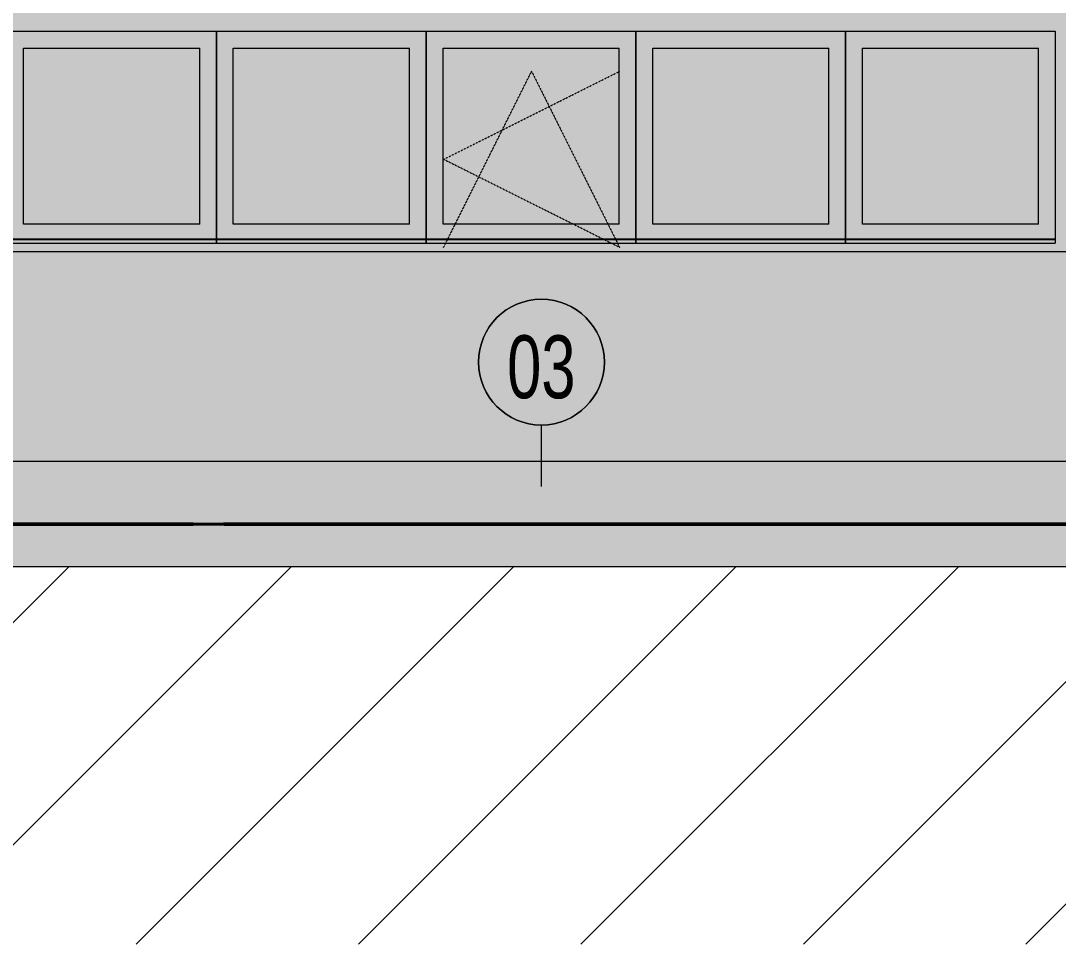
# Model space of a CAD drawing. Header units: millimetres. Extents: x -155050 to -36395, y -2753 to 7638.
# Drawn here: x -152517 to -147569, y -2753 to 1650 of the extents above; entities that cross this region are included whole.
import ezdxf

# ---------------------------------------------------------------- set-up
doc = ezdxf.new("R2010")
doc.units = ezdxf.units.MM
for name, pattern in [('3_Čárkovaná 1_0mm', [2, 1, -1]), ('IMPORT-DĚLICÍ2 _2_', [15.875, 6.35, -3.175, 0, -3.175, 0, -3.175]), ('IMPORT-KANVBRDO', [20, 7, -6.5, 0, -6.5]), ('IMPORT-ČÁRKOVANÁ2 _2_', [9.525, 6.35, -3.175])]:
    doc.linetypes.add(name, pattern=pattern)
for name, color, linetype, lineweight, true_color in [('---1 - PBS PNP-1', 1, 'Continuous', 35, 0xff0000), ('---1 - PBS SYMBOLY A TEXT-1', 180, 'IMPORT-ČÁRKOVANÁ2 _2_', 35, 0x3f00ff), ('00_pl_deštová voda oblast', 6, 'Continuous', 25, 0xff00ff), ('00_pL_hranice pozemku', 1, 'Continuous', 35, 0xff0000), ('00_pL_katastr-1', 150, 'Continuous', 35, 0x007fff), ('00_pL_KOTY 1500', 7, 'Continuous', 9, 0x260000), ('00_pL_přípojka destova kanalizace-2', 7, 'Continuous', 35, 0x3f7f3f), ('212_HK_situace_03_dwg-1', 40, 'Continuous', 9, 0xffbf00), ('A-GLAZ-1', 7, 'Continuous', 9, 0x6e6e6e), ('A-GLAZ-2', 7, 'Continuous', 9, 0x7f7f7f), ('A-GLAZ-3', 7, 'Continuous', 9, 0x787878), ('A-WALL-1', 7, 'Continuous', 9, 0xd7d5cb), ('A-WALL-2', 7, 'Continuous', 9, 0x004080), ('A-WALL-3', 7, 'Continuous', 9, 0xdeddc7), ('A-WALL-4', 7, 'Continuous', 9, 0x787878), ('hch kanal-2', 6, 'IMPORT-KANVBRDO', 9, 0xff00ff), ('hch koleje-1', 7, 'Continuous', 9, 0x00a5a5), ('hch oploceni-1', 7, 'IMPORT-DĚLICÍ2 _2_', 9, 0x00a5a5), ('hch teren-1', 7, 'Continuous', 9, 0x00a5a5), ('Obrys', 2, 'Continuous', 9, 0xffff00), ('PDF7_000 ISN KABELY NN', 9, 'Continuous', 9, 0x808080), ('PDF7_000 ISN NN PILÍŘEK NN', 9, 'Continuous', 9, 0x808080), ('PDF7_000 ISN SDĚL OPTIKA METALIKA CHRÁNIČKA PŘÍVOD', 9, 'Continuous', 9, 0x808080), ('PDF7_0V - Splašky výtlak zaměřeno', 9, 'Continuous', 9, 0x808080), ('PDF7_0V - Voda návrh', 9, 'Continuous', 9, 0x808080), ('PDF7_36', 9, 'Continuous', 9, 0x808080), ('PDF7_GP Elektrické objekty', 6, 'Continuous', 9, 0xff00ff), ('PDF7_GP Hraniční linie', 7, 'Continuous', 9, 0x0052a5), ('PDF7_GP Kanalizační objekty', 30, 'Continuous', 9, 0xff7f00), ('PDF7_GP Koleje', 7, 'Continuous', 9, 0x0052a5), ('PDF7_GP Výšky bodů', 7, 'Continuous', 9, 0x0052a5), ('PDF7_ISS DEŠŤOVÁ KANALIZACE', 9, 'Continuous', 9, 0x808080), ('PDF7_Slezské Předměstí_646971$0$21900', 7, 'Continuous', 9, 0x002600), ('Vlastní 1_A-DETL-GENF-1', 9, 'Continuous', 9, 0x808080), ('ZTI-DPS-revizni_sachty', 2, 'Continuous', 50, 0xffff00)]:
    doc.layers.add(name, color=color, linetype=linetype, lineweight=lineweight, true_color=true_color)
for name, color, linetype, lineweight in [('00_pL_KOTY', 7, 'Continuous', 9), ('00_pl_rozhrani ploch', 7, 'Continuous', 18), ('00_pL_stavajici objekty', 7, 'Continuous', 50), ('2966-1_navrh dispozice stroju-HK_02_dwg-1', 7, 'Continuous', 9), ('2966-1_navrh dispozice stroju-HK_dwg-1', 7, 'Continuous', 9), ('A-ANNO-IDEN', 7, 'Continuous', 9), ('A-ANNO-IDEN-1', 7, 'Continuous', 18), ('A-DETL-MBND', 7, '3_Čárkovaná 1_0mm', 9), ('A-DETL-THIN', 7, 'Continuous', 9), ('A-GLAZ', 7, 'Continuous', 9), ('A-WALL', 7, 'Continuous', 9), ('HK_TEREN_SESAZENI_dwg-1', 7, 'Continuous', 9), ('Kóty', 7, 'Continuous', 9), ('PDF4_Geometry', 7, 'Continuous', 9), ('PDF7_000 BOURÁNÍ', 7, 'Continuous', 9), ('PDF7_Slezské Předměstí_646971$0$404', 7, 'Continuous', 9)]:
    doc.layers.add(name, color=color, linetype=linetype, lineweight=lineweight)
doc.styles.add('Arial', font='arial.ttf', dxfattribs={"width": 0.7, "height": 300})

# ---------------------------------------------------------------- blocks, each defined once
blk = doc.blocks.new('OKNO_1k - Okno Hala 1000x1000-V2-Řez 2')
at = {"layer": 'A-GLAZ-1'}
h = blk.add_hatch(color=256, dxfattribs=at)
h.paths.add_polyline_path([(-133568.7, 610), (-133345.4, 610), (-133345.4, 1600), (-134345.4, 1600), (-134345.4, 610), (-133807.3, 610)])
h.paths.add_polyline_path([(-134046, 680), (-134265.4, 680), (-134265.4, 1520), (-133425.4, 1520), (-133425.4, 680), (-133807.3, 680)])
at = {"layer": 'A-GLAZ-2'}
blk.add_hatch(color=256, dxfattribs=at).paths.add_polyline_path([(-133568.7, 680), (-133425.4, 680), (-133425.4, 1520), (-134265.4, 1520), (-134265.4, 680), (-133807.3, 680)])
at = {"layer": 'A-GLAZ-3'}
for points in [[(-134046, 605.2), (-133345.4, 605.2), (-133345.4, 610), (-134345.4, 610), (-134345.4, 605.2), (-134165.3, 605.2)], [(-134345.4, 589.8), (-133345.4, 589.8), (-133345.4, 605.2), (-134345.4, 605.2), (-134345.4, 597.6)]]:
    blk.add_hatch(color=256, dxfattribs=at).paths.add_polyline_path(points)
at = {"layer": 'A-GLAZ'}
for p, q in [((-134345.4, 1600), (-134345.4, 610)), ((-133345.4, 610), (-133345.4, 1600)), ((-134265.4, 680), (-134265.4, 1520)), ((-134265.4, 1520), (-133425.4, 1520)), ((-133425.4, 680), (-133425.4, 1520)), ((-133425.4, 680), (-134265.4, 680)), ((-134345.4, 605.2), (-134345.4, 610)), ((-134345.4, 610), (-133345.4, 610)), ((-134345.4, 589.8), (-134345.4, 605.2)), ((-133345.4, 605.2), (-134345.4, 605.2)), ((-133345.4, 610), (-133345.4, 605.2)), ((-133345.4, 605.2), (-133345.4, 589.8)), ((-134345.4, 589.8), (-133345.4, 589.8))]:
    blk.add_line(p, q, dxfattribs=at)
blk = doc.blocks.new('OKNO_1k - Okno Hala 1000x1000-V1-Řez 2')
at = {"layer": 'A-GLAZ-1'}
h = blk.add_hatch(color=256, dxfattribs=at)
h.paths.add_polyline_path([(-130704.9, 610), (-130575.4, 610), (-130575.4, 1600), (-131575.4, 1600), (-131575.4, 610), (-130943.6, 610)])
h.paths.add_polyline_path([(-131495.4, 680), (-131495.4, 1520), (-130655.4, 1520), (-130655.4, 680), (-131420.9, 680)])
at = {"layer": 'A-GLAZ-2'}
blk.add_hatch(color=256, dxfattribs=at).paths.add_polyline_path([(-130943.6, 680), (-130655.4, 680), (-130655.4, 1520), (-131495.4, 1520), (-131495.4, 680), (-131182.2, 680)])
at = {"layer": 'A-GLAZ-3'}
for points in [[(-131575.4, 605.2), (-130575.4, 605.2), (-130575.4, 610), (-131575.4, 610), (-131575.4, 606.8)], [(-131575.4, 589.8), (-130575.4, 589.8), (-130575.4, 605.2), (-131575.4, 605.2), (-131575.4, 597.6)]]:
    blk.add_hatch(color=256, dxfattribs=at).paths.add_polyline_path(points)
at = {"layer": 'A-GLAZ'}
for p, q in [((-130575.4, 610), (-130575.4, 1600)), ((-131495.4, 680), (-131495.4, 1520)), ((-131495.4, 1520), (-130655.4, 1520)), ((-130655.4, 680), (-130655.4, 1520)), ((-130655.4, 680), (-131495.4, 680)), ((-131575.4, 610), (-130575.4, 610)), ((-131575.4, 589.8), (-131575.4, 605.2)), ((-130575.4, 605.2), (-131575.4, 605.2)), ((-130575.4, 610), (-130575.4, 605.2)), ((-130575.4, 605.2), (-130575.4, 589.8)), ((-131575.4, 589.8), (-130575.4, 589.8))]:
    blk.add_line(p, q, dxfattribs=at)
blk = doc.blocks.new('OKNO_1k - Okno Hala 1000x1000-V3-Řez 2')
at = {"layer": 'A-GLAZ-1'}
h = blk.add_hatch(color=256, dxfattribs=at)
h.paths.add_polyline_path([(-132614.1, 610), (-132345.4, 610), (-132345.4, 1600), (-133345.4, 1600), (-133345.4, 610), (-132852.8, 610)])
h.paths.add_polyline_path([(-133091.4, 680), (-133265.4, 680), (-133265.4, 1520), (-132425.4, 1520), (-132425.4, 680), (-132972.1, 680)])
at = {"layer": 'A-GLAZ-2'}
blk.add_hatch(color=256, dxfattribs=at).paths.add_polyline_path([(-132852.8, 680), (-132425.4, 680), (-132425.4, 1520), (-133265.4, 1520), (-133265.4, 680), (-132972.1, 680)])
at = {"layer": 'A-GLAZ-3'}
for points in [[(-132972.1, 605.2), (-132345.4, 606.8), (-132345.4, 610), (-133345.4, 610), (-133345.4, 605.2), (-133091.4, 605.2)], [(-133345.4, 589.8), (-132345.4, 589.8), (-132345.4, 605.2), (-133345.4, 605.2), (-133345.4, 597.6)]]:
    blk.add_hatch(color=256, dxfattribs=at).paths.add_polyline_path(points)
at = {"layer": 'A-GLAZ'}
for p, q in [((-133345.4, 1600), (-133345.4, 610)), ((-133265.4, 680), (-133265.4, 1520)), ((-133265.4, 1520), (-132425.4, 1520)), ((-132425.4, 680), (-132425.4, 1520)), ((-132425.4, 680), (-133265.4, 680)), ((-133345.4, 605.2), (-133345.4, 610)), ((-133345.4, 610), (-132345.4, 610)), ((-133345.4, 589.8), (-133345.4, 605.2)), ((-132345.4, 605.2), (-133345.4, 605.2)), ((-132345.4, 605.2), (-132345.4, 589.8)), ((-133345.4, 589.8), (-132345.4, 589.8))]:
    blk.add_line(p, q, dxfattribs=at)
blk = doc.blocks.new('2966-1_navrh dispozice stroju-HK_dwg__OPEN-901600-Řez 2')
at = {"layer": 'Kóty'}
blk.add_line((-153131.8, -750), (-152256.8, -750), dxfattribs=at)
at = {"layer": 'Kóty', "flags": 128}
blk.add_lwpolyline([(-152256.8, -750), (-153131.8, -750), (-152256.8, -750)], dxfattribs=at)
blk = doc.blocks.new('2966-1_navrh dispozice stroju-HK_dwg-867852-Řez 2')
at = {"layer": 'Kóty'}
blk.add_line((-152256.8, -750), (-126616.8, -750), dxfattribs=at)
at = {"layer": 'Obrys'}
blk.add_line((-124500.1, -750), (-155046.8, -750), dxfattribs=at)
blk.add_blockref('2966-1_navrh dispozice stroju-HK_dwg__OPEN-901600-Řez 2', (0, 0))
blk = doc.blocks.new('2966-1_navrh dispozice stroju-HK_02_dwg__OPEN-903212-Řez 2')
at = {"layer": 'Kóty'}
blk.add_line((-153141.8, -750), (-152266.8, -750), dxfattribs=at)
at = {"layer": 'Kóty', "flags": 128}
blk.add_lwpolyline([(-152266.8, -750), (-153141.8, -750), (-152266.8, -750)], dxfattribs=at)
blk = doc.blocks.new('2966-1_navrh dispozice stroju-HK_02_dwg-876232-Řez 2')
at = {"layer": 'Kóty'}
blk.add_line((-152266.8, -750), (-126626.8, -750), dxfattribs=at)
blk.add_blockref('2966-1_navrh dispozice stroju-HK_02_dwg__OPEN-903212-Řez 2', (0, 0))
blk = doc.blocks.new('212_HK_situace_03_dwg-886969-Řez 2')
at = {"layer": '---1 - PBS PNP-1'}
blk.add_line((-153299.4, -750), (-125331.9, -750), dxfattribs=at)
at = {"layer": '---1 - PBS SYMBOLY A TEXT-1'}
blk.add_line((-124500.1, -750), (-155046.8, -750), dxfattribs=at)
at = {"layer": '00_pl_deštová voda oblast', "flags": 128}
blk.add_lwpolyline([(-124500.1, -750), (-153988.4, -750), (-153807, -750)], dxfattribs=at)
at = {"layer": '00_pL_hranice pozemku'}
blk.add_line((-155046.8, -750), (-124500.1, -750), dxfattribs=at)
at = {"layer": '00_pL_katastr-1'}
for p, q in [((-124500.1, -750), (-155046.8, -750)), ((-124500.1, -750), (-155046.8, -750)), ((-124500.1, -750), (-155046.8, -750)), ((-124500.1, -750), (-155046.8, -750)), ((-152085.9, -750), (-152277.8, -750)), ((-152085.9, -750), (-152277.8, -750)), ((-151464.3, -750), (-152170.2, -750)), ((-151464.3, -750), (-152170.2, -750)), ((-151380.1, -750), (-152085.9, -750)), ((-151380.1, -750), (-152085.9, -750)), ((-151793.9, -750), (-151805.6, -750)), ((-151793.9, -750), (-151805.6, -750)), ((-151756.3, -750), (-151799, -750)), ((-151756.3, -750), (-151799, -750)), ((-151751.2, -750), (-151793.9, -750)), ((-151751.2, -750), (-151793.9, -750)), ((-151744.7, -750), (-151756.3, -750)), ((-151744.7, -750), (-151756.3, -750)), ((-151272.5, -750), (-151464.3, -750)), ((-151272.5, -750), (-151464.3, -750)), ((-149019.2, -750), (-150777.3, -750))]:
    blk.add_line(p, q, dxfattribs=at)
at = {"layer": '00_pL_katastr-1', "flags": 128}
for points in [[(-130253.9, -750), (-130379.2, -750), (-130343, -750), (-130477.1, -750), (-130703.9, -750), (-155046.8, -750)], [(-124500.1, -750), (-130253.9, -750), (-137868.1, -750), (-155046.8, -750)], [(-124500.1, -750), (-152222, -750), (-152334.1, -750), (-152413.6, -750), (-155046.8, -750)], [(-155046.8, -750), (-151862.3, -750), (-136072.4, -750), (-129279.7, -750), (-124500.1, -750)], [(-155046.8, -750), (-149369.9, -750), (-135526.3, -750), (-124500.1, -750)], [(-155046.8, -750), (-133313.6, -750), (-124500.1, -750)], [(-130550.4, -750), (-137002.8, -750), (-141320.4, -750), (-155046.8, -750)], [(-154034.4, -750), (-150777.3, -750), (-155046.8, -750)], [(-155046.8, -750), (-154210.5, -750), (-154034.4, -750), (-138361.7, -750), (-129880, -750), (-145451.8, -750), (-149019.2, -750), (-155046.8, -750)], [(-155046.8, -750), (-148970.1, -750), (-148731.6, -750), (-155046.8, -750)], [(-152222, -750), (-151774.9, -750), (-151862.3, -750)]]:
    blk.add_lwpolyline(points, dxfattribs=at)
blk.add_lwpolyline([(-151513.7, -750), (-151437.8, -750), (-146431.9, -750), (-146538.9, -750)], close=True, dxfattribs=at)
at = {"layer": '00_pL_KOTY', "flags": 128}
blk.add_lwpolyline([(-153564.1, -750), (-153559.5, -750), (-125588.5, -750), (-125593.1, -750)], dxfattribs=at)
at = {"layer": '00_pL_KOTY 1500', "flags": 128}
blk.add_lwpolyline([(-153584.9, -750), (-153579.3, -750), (-125599.2, -750), (-125604.9, -750)], dxfattribs=at)
at = {"layer": '00_pL_přípojka destova kanalizace-2', "flags": 128}
blk.add_lwpolyline([(-126638.7, -750), (-127334.8, -750), (-154796.2, -750)], dxfattribs=at)
at = {"layer": '00_pl_rozhrani ploch'}
for p, q in [((-124500.1, -750), (-155046.8, -750)), ((-155046.8, -750), (-124500.1, -750)), ((-124500.1, -750), (-155046.8, -750))]:
    blk.add_line(p, q, dxfattribs=at)
at = {"layer": '00_pL_stavajici objekty', "flags": 128}
blk.add_lwpolyline([(-151479.4, -750), (-146494.5, -750), (-146562.7, -750), (-151547.6, -750)], close=True, dxfattribs=at)
at = {"layer": 'PDF4_Geometry'}
for p, q in [((-124500.1, -750), (-155046.8, -750)), ((-124500.1, -750), (-155046.8, -750)), ((-124500.1, -750), (-155046.8, -750)), ((-124500.1, -750), (-155046.8, -750)), ((-152299.9, -750), (-152491.8, -750)), ((-152299.9, -750), (-152491.8, -750)), ((-151678.4, -750), (-152384.2, -750)), ((-151678.4, -750), (-152384.2, -750)), ((-151594.1, -750), (-152299.9, -750)), ((-151594.1, -750), (-152299.9, -750)), ((-152008, -750), (-152019.6, -750)), ((-152008, -750), (-152019.6, -750)), ((-151970.3, -750), (-152013.1, -750)), ((-151970.3, -750), (-152013.1, -750)), ((-151965.2, -750), (-152008, -750)), ((-151965.2, -750), (-152008, -750)), ((-151958.7, -750), (-151970.3, -750)), ((-151958.7, -750), (-151970.3, -750)), ((-151486.5, -750), (-151678.4, -750)), ((-151486.5, -750), (-151678.4, -750)), ((-149233.2, -750), (-150991.4, -750))]:
    blk.add_line(p, q, dxfattribs=at)
at = {"layer": 'PDF4_Geometry', "flags": 128}
for points in [[(-130467.9, -750), (-130593.3, -750), (-130557, -750), (-130691.1, -750), (-130917.9, -750), (-155046.8, -750)], [(-124500.1, -750), (-130467.9, -750), (-138082.1, -750), (-155046.8, -750)], [(-124500.1, -750), (-152436, -750), (-152548.1, -750), (-152627.6, -750), (-155046.8, -750)], [(-155046.8, -750), (-152076.3, -750), (-136286.5, -750), (-129493.7, -750), (-124500.1, -750)], [(-155046.8, -750), (-149583.9, -750), (-135740.3, -750), (-124500.1, -750)], [(-155046.8, -750), (-133527.6, -750), (-124500.1, -750)], [(-155046.8, -750), (-150991.4, -750), (-154248.4, -750), (-138575.7, -750), (-130094, -750), (-145665.8, -750), (-149233.2, -750), (-155046.8, -750)], [(-155046.8, -750), (-149184.1, -750), (-148945.6, -750), (-155046.8, -750)], [(-152436, -750), (-151988.9, -750), (-152076.3, -750)]]:
    blk.add_lwpolyline(points, dxfattribs=at)
at = {"layer": 'PDF7_000 BOURÁNÍ', "flags": 128}
blk.add_lwpolyline([(-151547.6, -750), (-146562.7, -750), (-146494.5, -750), (-151479.4, -750)], close=True, dxfattribs=at)
at = {"layer": 'PDF7_000 ISN KABELY NN'}
for p, q in [((-151880.7, -750), (-151947.2, -750)), ((-151415.4, -750), (-151216, -750)), ((-150950.2, -750), (-150684.3, -750)), ((-149554.4, -750), (-149687.4, -750)), ((-147626.9, -750), (-147361, -750))]:
    blk.add_line(p, q, dxfattribs=at)
at = {"layer": 'PDF7_000 ISN KABELY NN', "flags": 128}
for points in [[(-151947.1, -750), (-151880.7, -750), (-152213, -750), (-152478.9, -750), (-152478.9, -750), (-152545.4, -750)], [(-149687.3, -750), (-149554.4, -750), (-149953.2, -750), (-150152.6, -750), (-150152.6, -750), (-150285.5, -750)], [(-149155.6, -750), (-148291.5, -750), (-147892.7, -750)]]:
    blk.add_lwpolyline(points, dxfattribs=at)
at = {"layer": 'PDF7_000 ISN NN PILÍŘEK NN', "flags": 128}
blk.add_lwpolyline([(-152108.7, -750), (-151842.8, -750), (-151842.9, -750), (-151510.5, -750), (-151776.4, -750), (-151510.5, -750), (-151637.5, -750)], dxfattribs=at)
at = {"layer": 'PDF7_000 ISN SDĚL OPTIKA METALIKA CHRÁNIČKA PŘÍVOD'}
for p, q in [((-152205.8, -750), (-152562.5, -750)), ((-151816.4, -750), (-152173, -750)), ((-151415.5, -750), (-151149.6, -750)), ((-151083.2, -750), (-150950.2, -750)), ((-150817.3, -750), (-150551.4, -750)), ((-149879.4, -750), (-150236, -750)), ((-149556.5, -750), (-149913.1, -750)), ((-147759.9, -750), (-147626.9, -750))]:
    blk.add_line(p, q, dxfattribs=at)
at = {"layer": 'PDF7_000 ISN SDĚL OPTIKA METALIKA CHRÁNIČKA PŘÍVOD', "flags": 128}
blk.add_lwpolyline([(-149155.6, -750), (-148225.1, -750), (-147826.3, -750)], dxfattribs=at)
at = {"layer": 'PDF7_0V - Splašky výtlak zaměřeno'}
for p, q in [((-152612.2, -750), (-152080.4, -750)), ((-151225.9, -750), (-151459.7, -750))]:
    blk.add_line(p, q, dxfattribs=at)
at = {"layer": 'PDF7_0V - Splašky výtlak zaměřeno', "flags": 128}
for points in [[(-149687.7, -750), (-150551.7, -750), (-151149.9, -750)], [(-150884.1, -750), (-150684.7, -750), (-150884, -750)], [(-150418.7, -750), (-150152.9, -750), (-150418.9, -750)], [(-148956.6, -750), (-148225.4, -750), (-146896.1, -750)]]:
    blk.add_lwpolyline(points, dxfattribs=at)
at = {"layer": 'PDF7_0V - Voda návrh'}
for p, q in [((-151880.9, -750), (-152213.2, -750)), ((-151415.7, -750), (-151083.3, -750)), ((-150302.2, -750), (-150621, -750)), ((-149488.1, -750), (-149754, -750))]:
    blk.add_line(p, q, dxfattribs=at)
at = {"layer": 'PDF7_0V - Voda návrh', "flags": 128}
for points in [[(-151083.3, -750), (-151415.7, -750), (-150817.4, -750), (-150285.7, -750)], [(-146630.1, -750), (-148225.3, -750), (-149155.8, -750)]]:
    blk.add_lwpolyline(points, dxfattribs=at)
at = {"layer": 'PDF7_36', "flags": 128}
for points in [[(-152945.3, -750), (-152081.5, -750)], [(-152213.6, -750), (-150950.7, -750)], [(-150819.1, -750), (-149955.3, -750)], [(-149089.7, -750), (-147893.3, -750)], [(-148692.9, -750), (-147829.2, -750)]]:
    blk.add_lwpolyline(points, close=True, dxfattribs=at)
at = {"layer": 'PDF7_GP Elektrické objekty'}
blk.add_line((-151225, -750), (-151424.4, -750), dxfattribs=at)
blk.add_line((-151225, -750), (-151424.4, -750), dxfattribs=at)
at = {"layer": 'PDF7_GP Elektrické objekty', "flags": 128}
blk.add_lwpolyline([(-151510.3, -750), (-151510.7, -750), (-152108.9, -750), (-152108.5, -750)], close=True, dxfattribs=at)
at = {"layer": 'PDF7_GP Hraniční linie', "flags": 128}
for points in [[(-124500.1, -750), (-133337.2, -750), (-145367.5, -750), (-149887.1, -750), (-155046.8, -750)], [(-155046.8, -750), (-150620.5, -750), (-133073.6, -750), (-124500.1, -750)]]:
    blk.add_lwpolyline(points, dxfattribs=at)
at = {"layer": 'PDF7_GP Kanalizační objekty'}
blk.add_line((-151690.5, -750), (-152155.8, -750), dxfattribs=at)
at = {"layer": 'PDF7_GP Koleje'}
blk.add_line((-124500.1, -750), (-155046.7, -750), dxfattribs=at)
at = {"layer": 'PDF7_GP Koleje', "flags": 128}
for points in [[(-124500.1, -750), (-138847.8, -750), (-154733, -750), (-155046.8, -750)], [(-155046.8, -750), (-154800, -750), (-138914.7, -750), (-124500.1, -750)], [(-155046.8, -750), (-152342.7, -750), (-138983.1, -750), (-124500.1, -750)]]:
    blk.add_lwpolyline(points, dxfattribs=at)
at = {"layer": 'PDF7_GP Výšky bodů', "flags": 128}
for points in [[(-152675.1, -750), (-152675.1, -750), (-152675.1, -750), (-152608.6, -750), (-152542.1, -750), (-152475.7, -750), (-152409.3, -750), (-152342.8, -750), (-152342.8, -750), (-152342.8, -750), (-152409.3, -750), (-152475.8, -750), (-152542.2, -750), (-152542.2, -750), (-152542.2, -750), (-152475.7, -750), (-152409.3, -750)], [(-152412.2, -750), (-152345.7, -750), (-152212.8, -750), (-152212.8, -750), (-152279.3, -750), (-152279.3, -750), (-152279.3, -750), (-152212.8, -750), (-152212.9, -750), (-152146.4, -750), (-152079.9, -750), (-152013.4, -750), (-152013.4, -750), (-152079.9, -750)], [(-152010.4, -750), (-152342.6, -750), (-152010.3, -750), (-152143.3, -750)], [(-152212.7, -750), (-152146.2, -750), (-152013.3, -750), (-152079.8, -750), (-152079.8, -750), (-152079.8, -750), (-152079.8, -750), (-152013.4, -750), (-151946.9, -750), (-151880.4, -750), (-151814, -750), (-151880.4, -750), (-151880.4, -750)], [(-152076.6, -750), (-152209.6, -750), (-152010.2, -750), (-152076.7, -750), (-152076.7, -750), (-152010.3, -750), (-152010.3, -750), (-151943.8, -750), (-151877.4, -750), (-151810.9, -750), (-151810.9, -750), (-151810.8, -750)], [(-152144.4, -750), (-152011.4, -750), (-151878.5, -750), (-151945, -750), (-151945, -750), (-152011.4, -750), (-152011.5, -750), (-152011.5, -750), (-151945, -750), (-151945, -750), (-151878.6, -750), (-151812.1, -750), (-151745.6, -750), (-151745.6, -750), (-151745.6, -750)], [(-151946.5, -750), (-152079.5, -750), (-151880.1, -750), (-151946.6, -750), (-151880.1, -750), (-151880.2, -750), (-151813.7, -750), (-151747.2, -750), (-151680.8, -750), (-151680.7, -750), (-151680.7, -750)], [(-151878.3, -750), (-152011.2, -750), (-151612.5, -750)], [(-151944.9, -750), (-151878.4, -750), (-151745.5, -750), (-151812, -750), (-151812, -750), (-151812, -750), (-151745.6, -750), (-151679.1, -750), (-151612.6, -750), (-151612.6, -750), (-151546.2, -750), (-151546.1, -750), (-151612.6, -750)], [(-151548, -750), (-151880.2, -750), (-151547.9, -750), (-151680.9, -750)], [(-151813.6, -750), (-151880, -750), (-151813.5, -750), (-151747.1, -750), (-151614.1, -750), (-151547.7, -750), (-151481.3, -750), (-151481.3, -750), (-151547.8, -750), (-151614.2, -750), (-151680.7, -750), (-151747.1, -750), (-151680.6, -750), (-151614.2, -750), (-151547.7, -750)], [(-151811.7, -750), (-151745.3, -750), (-151612.3, -750), (-151678.8, -750), (-151678.8, -750), (-151678.9, -750), (-151678.9, -750), (-151612.4, -750), (-151546, -750), (-151479.5, -750), (-151413, -750), (-151479.5, -750), (-151479.4, -750)], [(-151614.3, -750), (-151747.2, -750), (-151547.9, -750), (-151547.9, -750), (-151547.9, -750), (-151481.4, -750), (-151481.5, -750), (-151415, -750), (-151348.5, -750), (-151348.5, -750), (-151348.5, -750)], [(-151680.7, -750), (-151547.8, -750), (-151414.9, -750), (-151481.3, -750), (-151481.4, -750), (-151547.9, -750), (-151481.4, -750), (-151481.4, -750), (-151414.9, -750), (-151415, -750), (-151348.5, -750), (-151282, -750), (-151282, -750), (-151282, -750)], [(-151280.2, -750), (-151612.4, -750), (-151280.1, -750), (-151413.1, -750)], [(-151215.3, -750), (-151481.1, -750), (-151215.2, -750), (-151348.2, -750)], [(-151147, -750), (-151479.3, -750), (-151147, -750), (-151280, -750)], [(-151346.5, -750), (-151413, -750), (-151280, -750), (-151280.1, -750), (-151280.1, -750), (-151213.6, -750), (-151147.2, -750), (-151080.7, -750), (-151014.2, -750), (-151014.2, -750), (-151080.6, -750)], [(-151281.6, -750), (-151348.1, -750), (-151215.2, -750), (-151215.2, -750), (-151148.7, -750), (-151148.8, -750), (-151082.3, -750), (-151015.8, -750), (-150949.3, -750), (-150949.3, -750), (-151015.8, -750)], [(-151213.3, -750), (-151346.3, -750), (-151146.9, -750), (-151146.9, -750), (-151146.9, -750), (-151080.5, -750), (-151080.5, -750), (-151014, -750), (-150947.5, -750), (-150947.5, -750), (-150947.5, -750)], [(-150949.6, -750), (-151281.8, -750), (-151016, -750), (-151149, -750)], [(-151152.4, -750), (-151085.9, -750), (-150952.9, -750), (-151019.4, -750), (-151019.4, -750), (-151019.5, -750), (-150953, -750), (-150953, -750), (-150886.6, -750), (-150820.1, -750), (-150753.6, -750), (-150753.6, -750), (-150820.1, -750)], [(-151015.9, -750), (-151148.8, -750), (-150949.4, -750), (-151015.9, -750), (-151015.9, -750), (-150949.5, -750), (-150883, -750), (-150816.6, -750), (-150750.1, -750), (-150750.1, -750), (-150750, -750)], [(-150620.6, -750), (-150952.9, -750), (-150687, -750), (-150820, -750)], [(-150288.2, -750), (-150620.4, -750), (-150288.1, -750), (-150421.1, -750)], [(-150354.5, -750), (-150487.4, -750), (-150288, -750), (-150354.5, -750), (-150288, -750), (-150288.1, -750), (-150221.6, -750), (-150221.6, -750), (-150155.2, -750), (-150088.7, -750), (-150088.7, -750), (-150088.6, -750)], [(-150485.5, -750), (-150352.5, -750), (-150219.6, -750), (-150219.6, -750), (-150286.1, -750), (-150352.5, -750), (-150286.1, -750), (-150219.7, -750), (-150153.2, -750), (-150086.7, -750), (-150086.7, -750), (-150086.7, -750)], [(-150286, -750), (-150219.5, -750), (-150020.1, -750), (-150086.6, -750), (-150153.1, -750), (-150153.1, -750), (-150086.6, -750), (-150020.2, -750), (-149953.7, -750), (-149953.7, -750), (-149887.2, -750), (-149887.2, -750), (-149887.2, -750)], [(-149621.3, -750), (-149887, -750), (-149621.2, -750), (-149754.2, -750)], [(-149687.5, -750), (-149754.1, -750), (-149554.7, -750), (-149621.1, -750), (-149621.1, -750), (-149554.7, -750), (-149488.3, -750), (-149421.8, -750), (-149421.8, -750), (-149355.3, -750), (-149355.3, -750), (-149421.7, -750)]]:
    blk.add_lwpolyline(points, dxfattribs=at)
blk.add_lwpolyline([(-151747.3, -750), (-151747.3, -750), (-151680.8, -750), (-151680.8, -750), (-151614.3, -750), (-151614.4, -750), (-151680.8, -750), (-151680.9, -750), (-151614.4, -750), (-151548, -750), (-151481.5, -750), (-151481.5, -750), (-151415, -750), (-151481.5, -750), (-151547.9, -750), (-151614.4, -750), (-151680.8, -750), (-151747.3, -750), (-151813.8, -750), (-151813.8, -750), (-151813.7, -750)], close=True, dxfattribs=at)
at = {"layer": 'PDF7_ISS DEŠŤOVÁ KANALIZACE'}
for p, q in [((-151358.2, -750), (-152355.2, -750)), ((-150750.4, -750), (-151813.9, -750)), ((-149600.5, -750), (-149896.7, -750)), ((-148691.3, -750), (-149422.1, -750)), ((-149128.7, -750), (-149297.6, -750)), ((-147493.6, -750), (-148623.5, -750)), ((-147607.3, -750), (-147903.5, -750))]:
    blk.add_line(p, q, dxfattribs=at)
at = {"layer": 'PDF7_ISS DEŠŤOVÁ KANALIZACE', "flags": 128}
for points in [[(-150684.4, -750), (-151813.9, -750), (-152877.3, -750)], [(-150418.7, -750), (-150086.5, -750), (-149820.7, -750)], [(-150218.7, -750), (-149687, -750), (-149288.2, -750)], [(-149754.2, -750), (-150020, -750), (-150020.1, -750)], [(-149421.1, -750), (-149620.5, -750), (-149421.2, -750)], [(-148425.5, -750), (-148026.9, -750), (-147827.6, -750)], [(-147761, -750), (-148026.9, -750), (-148027, -750)]]:
    blk.add_lwpolyline(points, dxfattribs=at)
at = {"layer": 'PDF7_Slezské Předměstí_646971$0$21900', "flags": 128}
for points in [[(-124500.1, -750), (-130533.3, -750), (-136980.5, -750), (-141300.8, -750), (-155046.8, -750)], [(-155046.8, -750), (-130662, -750), (-130444.9, -750)]]:
    blk.add_lwpolyline(points, dxfattribs=at)
at = {"layer": 'PDF7_Slezské Předměstí_646971$0$404'}
blk.add_line((-150625.3, -750), (-150957.7, -750), dxfattribs=at)
at = {"layer": 'ZTI-DPS-revizni_sachty'}
blk.add_line((-155046.8, -750), (-151694.9, -750), dxfattribs=at)
at = {"layer": 'ZTI-DPS-revizni_sachty', "flags": 128}
blk.add_lwpolyline([(-151694.9, -750), (-151695.7, -750), (-155046.8, -750)], dxfattribs=at)
blk = doc.blocks.new('HK_TEREN_SESAZENI_dwg_fgvzhj-918100-Řez 2')
at = {"layer": 'hch kanal-2'}
blk.add_line((-124500.1, -750), (-155046.8, -750), dxfattribs=at)
at = {"layer": 'hch koleje-1', "flags": 128}
for points in [[(-124500.1, -750), (-138286.6, -750), (-155046.8, -750)], [(-124500.1, -750), (-137053.1, -750), (-155046.8, -750)], [(-155046.8, -750), (-137925.6, -750), (-124500.1, -750)], [(-124500.1, -750), (-137342.4, -750), (-155046.8, -750)]]:
    blk.add_lwpolyline(points, dxfattribs=at)
at = {"layer": 'hch oploceni-1'}
blk.add_line((-124500.1, -750), (-155046.8, -750), dxfattribs=at)
at = {"layer": 'hch teren-1'}
blk.add_line((-124500.1, -750), (-155046.8, -750), dxfattribs=at)
blk = doc.blocks.new('HK_TEREN_SESAZENI_dwg-918098-Řez 2')
blk.add_blockref('HK_TEREN_SESAZENI_dwg_fgvzhj-918100-Řez 2', (0, 0))
blk = doc.blocks.new('Popiska materiálu - Popis-329410-Řez 2')
at = {"layer": 'A-ANNO-IDEN'}
blk.add_circle((-150033.8, 22.5), 300, dxfattribs=at)
for start, end in [(0, 180), (180, 360)]:
    blk.add_arc((-150033.8, 22.5), 300, start, end, dxfattribs=at)

msp = doc.modelspace()

# ---------------------------------------------------------------- hatches: boundary and pattern name
at = {"layer": 'A-WALL-1'}
msp.add_hatch(color=256, dxfattribs=at).paths.add_polyline_path([(-153379.2, -450), (-146990.4, -450), (-146990.4, 550), (-153379.2, 550), (-153379.2, -210.6)])
at = {"layer": 'A-WALL-2'}
h = msp.add_hatch(color=256, dxfattribs=at)
h.paths.add_polyline_path([(-153384.2, 550), (-146990.4, 550), (-146990.4, 1700), (-153384.2, 1700), (-153384.2, 759.3)])
h.paths.add_polyline_path([(-148364.7, 589.8), (-152583.1, 589.8), (-152583.1, 1600), (-147583.1, 1600), (-147583.1, 589.8), (-148245.4, 589.8)])
at = {"layer": 'A-WALL-3'}
h = msp.add_hatch(color=256, dxfattribs=at)
h.paths.add_polyline_path([(-139057.5, -750), (-129009, -750), (-129009, -700), (-128575.4, -700), (-128575.4, -450), (-153261.8, -450), (-153261.8, -750), (-139176.9, -750)])
h.paths.add_polyline_path([(-125564.4, -750), (-125564.4, -450), (-127425.4, -450), (-127425.4, -700), (-127009, -700), (-127009, -750), (-125574.1, -750)])
at = {"layer": 'A-WALL-4'}
msp.add_hatch(color=256, dxfattribs=at).paths.add_polyline_path([(-153876.8, -953), (-129009, -953), (-129009, -750), (-153876.8, -750), (-153876.8, -857.1)])
at = {"layer": 'Vlastní 1_A-DETL-GENF-1'}
h = msp.add_hatch(dxfattribs=at)
h.set_pattern_fill('FP_1', color=256, style=0, pattern_type=2)
h.set_pattern_definition([(45, (-136650.96, -165.25), (-530.33, 530.33), [])])
h.paths.add_polyline_path([(-155046.8, -2753), (-124500.1, -2753), (-124500.1, -953), (-155046.8, -953), (-155046.8, -2150.2)])

# ---------------------------------------------------------------- linework, layer by layer
at = {"layer": 'A-ANNO-IDEN'}
msp.add_line((-150033.8, -570.6), (-150033.8, -277.5), dxfattribs=at)
at = {"layer": 'A-DETL-MBND'}
for p, q in [((-150500.6, 569), (-150080.6, 1409)), ((-150500.6, 989), (-149660.6, 1409)), ((-150080.6, 1409), (-149660.6, 569)), ((-149660.6, 569), (-150500.6, 989))]:
    msp.add_line(p, q, dxfattribs=at)
at = {"layer": 'A-DETL-THIN'}
msp.add_line((-124500.1, -953), (-155046.8, -953), dxfattribs=at)
at = {"layer": 'A-WALL'}
for p, q in [((-152583.1, 1600), (-147583.1, 1600)), ((-147583.1, 1600), (-147583.1, 605.2)), ((-153384.2, 550), (-128575.4, 550)), ((-153384.2, -450), (-128575.4, -450)), ((-129009, -750), (-154026.8, -750))]:
    msp.add_line(p, q, dxfattribs=at)

# ---------------------------------------------------------------- block references
at = {"layer": '212_HK_situace_03_dwg-1'}
msp.add_blockref('212_HK_situace_03_dwg-886969-Řez 2', (0, 0), dxfattribs=at)
at = {"layer": '2966-1_navrh dispozice stroju-HK_02_dwg-1'}
msp.add_blockref('2966-1_navrh dispozice stroju-HK_02_dwg-876232-Řez 2', (0, 0), dxfattribs=at)
at = {"layer": '2966-1_navrh dispozice stroju-HK_dwg-1'}
msp.add_blockref('2966-1_navrh dispozice stroju-HK_dwg-867852-Řez 2', (0, 0), dxfattribs=at)
at = {"layer": 'A-ANNO-IDEN'}
msp.add_blockref('Popiska materiálu - Popis-329410-Řez 2', (0, 0), dxfattribs=at)
at = {"layer": 'A-GLAZ'}
for name, p in [('OKNO_1k - Okno Hala 1000x1000-V1-Řez 2', (-21007.8, 0)), ('OKNO_1k - Okno Hala 1000x1000-V2-Řez 2', (-17237.8, 0)), ('OKNO_1k - Okno Hala 1000x1000-V2-Řez 2', (-16237.8, 0)), ('OKNO_1k - Okno Hala 1000x1000-V2-Řez 2', (-15237.8, 0)), ('OKNO_1k - Okno Hala 1000x1000-V3-Řez 2', (-15237.8, 0))]:
    msp.add_blockref(name, p, dxfattribs=at)
at = {"layer": 'HK_TEREN_SESAZENI_dwg-1'}
msp.add_blockref('HK_TEREN_SESAZENI_dwg-918098-Řez 2', (0, 0), dxfattribs=at)

# ---------------------------------------------------------------- texts
at = {"layer": 'A-ANNO-IDEN-1', "insert": (-150197.5, 150.1), "char_height": 300, "width": 404.05, "attachment_point": 1, "style": 'Arial'}
msp.add_mtext('03', dxfattribs=at)

doc.saveas('drawing.dxf')
